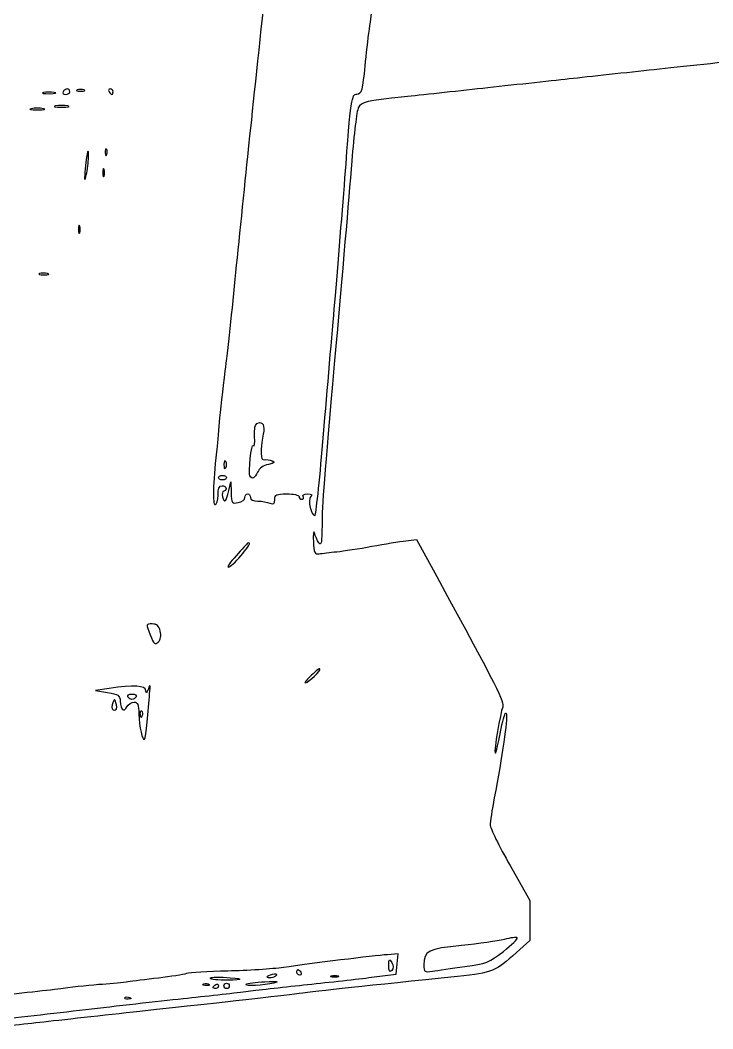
# Model space of a CAD drawing. Extents: x 548 to 695, y 110 to 247.
# Drawn here: x 634.2 to 649.37, y 139.41 to 161.5 of the extents above; entities that cross this region are included whole.
import ezdxf

# ---------------------------------------------------------------- set-up
doc = ezdxf.new("R2010")
doc.units = 0
doc.layers.add('Layer_1', color=7, linetype='CONTINUOUS')

msp = doc.modelspace()

# ---------------------------------------------------------------- linework, layer by layer
at = {"layer": 'Layer_1', "color": 7}
for points in [[(634.945918, 159.917981), (634.945918, 159.916365)], [(634.710246, 159.561468), (634.709962, 159.561468)], [(636.090406, 158.673713), (636.09154, 158.673713)], [(635.692961, 158.45006), (635.693811, 158.450031)], [(634.797638, 155.950866), (634.797638, 155.952227)], [(638.768466, 151.197449), (638.814671, 151.392756), (638.82034, 151.149543)], [(639.231959, 151.516913), (639.231676, 151.515468)], [(642.640819, 150.100356), (642.877512, 150.130403), (643.321191, 149.316151)], [(639.033307, 149.770346), (639.033307, 149.770517)], [(637.265934, 148.122227), (637.26565, 148.122227)], [(640.760287, 147.274016), (640.760202, 147.274299)], [(636.144435, 146.867102), (635.848639, 146.824016), (636.114813, 146.778945)], [(636.831014, 146.294447), (636.82988, 146.294447)], [(636.980797, 146.130973), (636.981534, 146.130888)], [(644.925628, 142.991008), (645.361909, 142.22486), (645.359074, 141.785065), (645.356239, 141.345298), (645.064356, 141.080825)], [(641.89389, 140.540882), (642.435789, 140.609764), (642.455632, 140.832567), (642.478309, 141.05537), (642.240482, 141.035528)], [(642.270586, 140.800365), (642.270756, 140.800649)], [(643.934835, 140.774485), (643.93492, 140.774598)], [(638.364472, 140.515483), (638.364586, 140.516617)], [(639.607181, 140.553751), (639.606898, 140.553751)], [(638.203153, 140.390249), (638.203153, 140.389115)], [(639.148904, 140.386791), (639.148904, 140.388491)], [(636.48754, 140.094312), (636.48754, 140.093178)]]:
    msp.add_lwpolyline(points, dxfattribs=at)
for points in [[(635.286756, 159.933373)], [(635.59732, 159.972491)], [(636.233272, 159.933373)], [(635.242394, 159.620598)], [(636.035811, 158.233209)], [(635.503465, 156.990813)], [(638.66812, 151.766901)], [(638.540476, 151.480885)], [(636.558888, 146.683899)], [(636.309723, 146.50645)], [(640.257619, 140.649846)], [(641.011861, 140.570759)], [(638.423688, 140.320233)], [(638.660381, 140.353398)]]:
    msp.add_lwpolyline(points, close=True, dxfattribs=at)
for points in [[(639.56452, 162.189411), (639.449717, 161.099461), (639.289276, 159.582076), (639.208261, 158.817487)], [(641.845757, 161.301458), (641.875521, 161.512923), (641.900466, 161.702759), (641.901033, 161.723282)], [(641.753915, 160.502854), (641.773757, 160.730476), (641.815994, 161.089965), (641.845757, 161.301458)], [(650.272762, 160.651049), (649.654583, 160.583017), (648.669628, 160.476435), (648.083962, 160.414072)], [(641.574198, 159.881698), (641.67823, 159.881698), (641.706576, 159.98006), (641.753915, 160.502854)], [(648.083962, 160.414072), (647.498296, 160.351994), (646.659751, 160.261569), (646.220523, 160.21338)], [(646.220523, 160.21338), (645.781295, 160.165191), (644.929427, 160.071647), (644.32749, 160.0056)], [(634.709225, 159.915146), (634.652816, 159.900973), (634.71206, 159.889635), (634.84302, 159.889635)], [(634.945918, 159.916365), (634.872217, 159.930539), (634.765918, 159.930539), (634.709225, 159.915146)], [(634.84302, 159.889635), (634.973131, 159.890258), (635.019335, 159.903808), (634.945918, 159.917981)], [(635.139071, 159.933373), (635.119228, 159.900775), (635.14474, 159.874129), (635.19463, 159.874129)], [(635.231197, 159.992617), (635.200583, 159.992617), (635.159197, 159.967106), (635.139071, 159.933373)], [(635.19463, 159.874129), (635.24537, 159.874129), (635.286756, 159.899641), (635.286756, 159.933373)], [(635.286756, 159.933373), (635.286756, 159.965972), (635.261244, 159.992617), (635.231197, 159.992617)], [(635.449351, 159.972491), (635.408816, 159.955483), (635.440847, 159.942728), (635.523335, 159.942728)], [(635.59732, 159.972491), (635.556784, 159.989499), (635.49017, 159.989499), (635.449351, 159.972491)], [(635.523335, 159.942728), (635.60469, 159.942728), (635.637855, 159.956901), (635.59732, 159.972491)], [(636.170627, 159.992617), (636.136044, 159.992617), (636.124422, 159.967106), (636.145115, 159.933373)], [(636.145115, 159.933373), (636.164957, 159.900775), (636.193304, 159.874129), (636.207761, 159.874129)], [(636.233272, 159.933373), (636.233272, 159.965972), (636.204926, 159.992617), (636.170627, 159.992617)], [(636.207761, 159.874129), (636.221934, 159.874129), (636.233272, 159.899641), (636.233272, 159.933373)], [(644.32749, 160.0056), (643.725581, 159.939553), (642.953594, 159.856498), (642.611962, 159.821348)], [(641.310576, 158.047824), (641.443521, 159.796573), (641.45571, 159.881698), (641.574198, 159.881698)], [(642.611962, 159.821348), (641.766217, 159.734041), (641.673723, 159.712214), (641.60382, 159.581537)], [(634.443789, 159.561468), (634.370655, 159.547294), (634.429616, 159.535956), (634.577017, 159.535956)], [(634.709962, 159.561468), (634.636828, 159.575641), (634.516923, 159.575641), (634.443789, 159.561468)], [(634.577017, 159.535956), (634.723285, 159.535956), (634.78338, 159.547294), (634.710246, 159.561468)], [(634.97622, 159.620598), (634.903087, 159.606425), (634.962047, 159.595087), (635.109165, 159.595087)], [(635.242394, 159.620598), (635.16926, 159.634772), (635.049354, 159.634772), (634.97622, 159.620598)], [(635.109165, 159.595087), (635.255717, 159.595087), (635.315528, 159.606425), (635.242394, 159.620598)], [(641.60382, 159.581537), (641.570372, 159.519175), (641.505742, 158.995616), (641.45982, 158.418)], [(639.208261, 158.817487), (639.127191, 158.052869), (638.995946, 156.775096), (638.917002, 155.977965)], [(635.693811, 158.450031), (635.70515, 158.768391), (635.659795, 158.639102), (635.623512, 158.247921)], [(636.09154, 158.673713), (636.071698, 158.693556), (636.057808, 158.65954), (636.060359, 158.596044)], [(636.060359, 158.596044), (636.063194, 158.527162), (636.077367, 158.512989), (636.096076, 158.560328)], [(636.096076, 158.560328), (636.113083, 158.603131), (636.110249, 158.654154), (636.090406, 158.673713)], [(635.637685, 158.070472), (635.663197, 158.167984), (635.688992, 158.338913), (635.692961, 158.45006)], [(641.45982, 158.418), (641.385836, 157.486224), (641.267065, 156.107877), (641.076321, 153.966274)], [(635.623512, 158.247921), (635.600835, 158.01463), (635.606504, 157.953742), (635.637685, 158.070472)], [(636.035811, 158.233209), (636.018803, 158.273745), (636.006047, 158.241713), (636.006047, 158.159225)], [(636.006047, 158.159225), (636.006047, 158.077871), (636.02022, 158.044706), (636.035811, 158.085241)], [(636.035811, 158.085241), (636.052819, 158.12606), (636.052819, 158.192391), (636.035811, 158.233209)], [(641.077002, 155.178737), (641.139931, 155.894513), (641.244813, 157.185638), (641.310576, 158.047824)], [(635.503465, 156.990813), (635.486457, 157.031631), (635.473701, 156.999317), (635.473701, 156.916828)], [(635.473701, 156.916828), (635.473701, 156.835474), (635.487874, 156.802309), (635.503465, 156.842844)], [(635.503465, 156.842844), (635.520472, 156.88338), (635.520472, 156.949994), (635.503465, 156.990813)], [(634.620189, 155.949732), (634.58022, 155.932724), (634.625858, 155.921386), (634.724787, 155.921386)], [(634.797638, 155.952227), (634.740095, 155.9664), (634.660157, 155.9664), (634.620189, 155.949732)], [(634.724787, 155.921386), (634.822299, 155.922633), (634.855181, 155.935559), (634.797638, 155.950866)], [(638.917002, 155.977965), (638.837915, 155.180806), (638.73275, 154.209175), (638.683143, 153.818731)], [(640.82812, 152.26526), (640.902104, 153.151852), (641.014072, 154.462932), (641.077002, 155.178737)], [(641.076321, 153.966274), (640.859754, 151.535735), (640.809014, 150.866419), (640.808447, 150.439521)], [(638.683143, 153.818731), (638.633537, 153.428287), (638.577411, 152.922501), (638.558135, 152.694737)], [(638.558135, 152.694737), (638.538293, 152.467115), (638.511647, 152.174154), (638.497474, 152.044016)], [(639.332589, 152.381509), (639.32125, 152.562926), (639.343928, 152.654769), (639.400054, 152.676595)], [(639.400054, 152.676595), (639.512589, 152.719682), (639.560211, 152.623871), (639.52251, 152.430831)], [(639.52251, 152.430831), (639.451644, 152.068649), (639.458731, 151.855115), (639.542353, 151.873228)], [(639.231676, 151.515468), (639.188306, 151.590586), (639.26314, 152.25582), (639.307077, 152.184784)], [(639.307077, 152.184784), (639.329754, 152.147934), (639.34166, 152.236658), (639.332589, 152.381509)], [(640.652939, 150.653225), (640.675616, 150.653225), (640.754135, 151.378639), (640.82812, 152.26526)], [(638.497474, 152.044016), (638.421506, 151.35052), (638.410167, 150.890457), (638.468844, 150.890457)], [(638.66812, 151.766901), (638.66812, 151.848255), (638.682293, 151.88142), (638.697883, 151.840885)], [(638.697883, 151.692917), (638.680876, 151.652098), (638.66812, 151.684413), (638.66812, 151.766901)], [(638.697883, 151.840885), (638.714891, 151.800066), (638.714891, 151.733735), (638.697883, 151.692917)], [(639.635046, 151.773449), (639.52988, 151.753606), (639.433786, 151.684157), (639.399203, 151.605354)], [(639.542353, 151.873228), (639.586857, 151.881732), (639.665943, 151.871981), (639.717817, 151.850551)], [(639.717817, 151.850551), (639.788683, 151.81937), (639.767707, 151.799811), (639.635046, 151.773449)], [(638.540476, 151.480885), (638.540476, 151.509231), (638.580444, 151.530208), (638.6292, 151.530208)], [(638.6292, 151.530208), (638.677956, 151.530208), (638.717924, 151.507531), (638.717924, 151.480885)], [(639.399203, 151.605354), (639.339676, 151.469858), (639.27788, 151.43726), (639.231959, 151.516913)], [(638.53149, 151.097386), (638.53149, 151.241953), (638.557002, 151.304315), (638.620214, 151.304315)], [(638.6292, 151.431562), (638.580444, 151.431562), (638.540476, 151.454239), (638.540476, 151.480885)], [(638.620214, 151.304315), (638.66897, 151.304315), (638.708939, 151.278803), (638.708939, 151.245071)], [(638.717924, 151.480885), (638.717924, 151.452539), (638.677956, 151.431562), (638.6292, 151.431562)], [(638.468844, 150.890457), (638.503427, 150.890457), (638.53149, 150.983717), (638.53149, 151.097386)], [(638.655364, 151.185827), (638.625883, 151.185827), (638.615962, 151.131685), (638.632687, 151.065071)], [(638.632687, 151.065071), (638.672372, 150.913134), (638.709506, 150.949417), (638.768466, 151.197449)], [(638.708939, 151.245071), (638.708939, 151.212472), (638.683427, 151.185827), (638.655364, 151.185827)], [(638.82034, 151.149543), (638.826009, 150.923055), (638.837348, 150.908315), (638.974261, 150.934677)], [(639.12223, 151.044661), (639.12223, 151.089732), (639.147742, 151.126583), (639.181474, 151.126583)], [(639.181474, 151.126583), (639.214072, 151.126583), (639.240718, 151.090583), (639.240718, 151.046362)], [(639.773065, 151.001858), (639.773065, 151.110142), (639.807931, 151.126583), (640.039238, 151.126583)], [(640.039238, 151.126583), (640.185506, 151.126583), (640.305411, 151.101071), (640.305411, 151.067339)], [(640.393569, 151.067339), (640.373726, 151.10022), (640.416246, 151.126583), (640.490513, 151.126583)], [(640.490513, 151.126583), (640.588309, 151.126583), (640.606734, 151.109575), (640.558545, 151.060819)], [(638.974261, 150.934677), (639.055616, 150.951685), (639.12223, 150.999874), (639.12223, 151.044661)], [(639.240718, 151.046362), (639.240718, 150.99789), (639.304781, 150.966992), (639.403427, 150.968409)], [(639.403427, 150.968409), (639.493002, 150.969657), (639.612624, 150.948567), (639.6696, 150.923906)], [(639.6696, 150.923906), (639.750104, 150.887622), (639.773065, 150.904063), (639.773065, 151.001858)], [(640.305411, 151.067339), (640.305411, 151.03474), (640.333757, 151.008094), (640.368057, 151.008094)], [(640.368057, 151.008094), (640.402639, 151.008094), (640.414261, 151.033606), (640.393569, 151.067339)], [(640.558545, 151.060819), (640.490513, 150.992787), (640.569883, 150.653225), (640.652939, 150.653225)], [(640.808447, 150.439521), (640.807852, 150.065518), (640.794274, 149.980507), (640.740983, 150.055002)], [(640.642337, 150.269017), (640.625329, 150.334214), (640.613991, 150.254844), (640.61966, 150.091569)], [(640.740983, 150.055002), (640.704132, 150.107726), (640.659912, 150.20382), (640.642337, 150.269017)], [(639.176457, 150.047858), (639.167953, 150.033685), (639.056551, 149.909528), (638.927858, 149.771764)], [(639.033307, 149.770517), (639.149811, 149.90743), (639.232866, 150.031871), (639.218126, 150.046611)], [(639.218126, 150.046611), (639.203953, 150.060784), (639.184394, 150.060784), (639.176457, 150.047858)], [(640.61966, 150.091569), (640.628164, 149.831631), (640.645172, 149.798069), (640.747786, 149.814624)], [(641.132306, 149.860545), (641.278857, 149.874718), (641.624797, 149.92886), (641.901345, 149.979033)], [(641.901345, 149.979033), (642.178006, 150.029206), (642.51068, 150.083915), (642.640819, 150.100356)], [(638.927858, 149.771764), (638.799165, 149.634), (638.72263, 149.521181), (638.75778, 149.521181)], [(638.75778, 149.521181), (638.792929, 149.521181), (638.916803, 149.63315), (639.033307, 149.770346)], [(640.747786, 149.814624), (640.812983, 149.825962), (640.985896, 149.845805), (641.132306, 149.860545)], [(643.321191, 149.316151), (644.661865, 146.855679), (644.80989, 146.562605), (644.765131, 146.457184)], [(637.089619, 148.279266), (636.953839, 148.279266), (636.953556, 148.277395), (637.046816, 148.040022)], [(637.26565, 148.122227), (637.237304, 148.235613), (637.188265, 148.279266), (637.089619, 148.279266)], [(637.046816, 148.040022), (637.127036, 147.835928), (637.152832, 147.812683), (637.223131, 147.882983)], [(637.223131, 147.882983), (637.276139, 147.935991), (637.291162, 148.02103), (637.265934, 148.122227)], [(640.760202, 147.274299), (640.780044, 147.323055), (640.714564, 147.285638), (640.614784, 147.18926)], [(640.43365, 146.994236), (640.43365, 146.942362), (640.728113, 147.194646), (640.760287, 147.274016)], [(640.614784, 147.18926), (640.515005, 147.093732), (640.43365, 147.006142), (640.43365, 146.994236)], [(636.948935, 146.816929), (636.943266, 146.932016), (636.695518, 146.947323), (636.144435, 146.867102)], [(637.034542, 146.742945), (637.05155, 146.947323), (637.04588, 146.974819), (637.006195, 146.86115)], [(636.114813, 146.778945), (636.343285, 146.740394), (636.38212, 146.713181), (636.389773, 146.586756)], [(636.558888, 146.683899), (636.539046, 146.716498), (636.578731, 146.743143), (636.647613, 146.743143)], [(636.647613, 146.624655), (636.618983, 146.624655), (636.579014, 146.650167), (636.558888, 146.683899)], [(636.647613, 146.743143), (636.716495, 146.743143), (636.756463, 146.717631), (636.736337, 146.683899)], [(636.736337, 146.683899), (636.716495, 146.651301), (636.676243, 146.624655), (636.647613, 146.624655)], [(637.006195, 146.86115), (636.971046, 146.759669), (636.953187, 146.74578), (636.948935, 146.816929)], [(636.981534, 146.130888), (636.998542, 146.321093), (637.021786, 146.596535), (637.034542, 146.742945)], [(636.21618, 146.50645), (636.196337, 146.432466), (636.214309, 146.388246), (636.262951, 146.388246)], [(636.262951, 146.624655), (636.254447, 146.624655), (636.233187, 146.571364), (636.21618, 146.50645)], [(636.309723, 146.50645), (636.292715, 146.571647), (636.271739, 146.624655), (636.262951, 146.624655)], [(636.262951, 146.388246), (636.311424, 146.388246), (636.328998, 146.432466), (636.309723, 146.50645)], [(636.389773, 146.586756), (636.401112, 146.390315), (636.465458, 146.33589), (636.536324, 146.462598)], [(636.536324, 146.462598), (636.568072, 146.519291), (636.639222, 146.565496), (636.694498, 146.565496)], [(636.694498, 146.565496), (636.772734, 146.565496), (636.796261, 146.509087), (636.800513, 146.311228)], [(644.765131, 146.457184), (644.714391, 146.337846), (644.571241, 145.483965), (644.59732, 145.455279)], [(636.800513, 146.311228), (636.806183, 146.022378), (636.874214, 145.708101), (636.920419, 145.754249)], [(636.82988, 146.294447), (636.827386, 146.356809), (636.841219, 146.391676), (636.861061, 146.372117)], [(636.866731, 146.258731), (636.846888, 146.211676), (636.833849, 146.225565), (636.831014, 146.294447)], [(636.861061, 146.372117), (636.880904, 146.352274), (636.883739, 146.301534), (636.866731, 146.258731)], [(644.847335, 146.305616), (644.872847, 146.188828), (644.75606, 145.38342), (644.580879, 144.471317)], [(644.749257, 146.068639), (644.791776, 146.277553), (644.832028, 146.375036), (644.847335, 146.305616)], [(636.920419, 145.754249), (636.937427, 145.771257), (636.964639, 145.940769), (636.980797, 146.130973)], [(644.59732, 145.455279), (644.617162, 145.432602), (644.630485, 145.484192), (644.749257, 146.068639)], [(644.580879, 144.471317), (644.530989, 144.211096), (644.489887, 143.943846), (644.489603, 143.8776)], [(644.489603, 143.8776), (644.489603, 143.811269), (644.685761, 143.412406), (644.925628, 142.991008)], [(644.7996, 141.371036), (644.660419, 141.335887), (644.240353, 141.275792), (643.86618, 141.237808)], [(644.780721, 141.109285), (644.964123, 141.254702), (645.100299, 141.387647), (645.083433, 141.404485)], [(645.083433, 141.404485), (645.066425, 141.421493), (644.938866, 141.406356), (644.7996, 141.371036)], [(643.86618, 141.237808), (643.130079, 141.162973), (643.037981, 141.115635), (643.037981, 140.81332)], [(642.240482, 141.035528), (641.942844, 141.01285), (640.565405, 140.842205), (639.96738, 140.756315)], [(642.270756, 140.800649), (642.272627, 140.95372), (642.27926, 140.961657), (642.335953, 140.865846)], [(645.064356, 141.080825), (644.603641, 140.663622), (644.551597, 140.642617), (643.777852, 140.561518)], [(643.93492, 140.774598), (644.405357, 140.838945), (644.474636, 140.866441), (644.780721, 141.109285)], [(639.96738, 140.756315), (639.720198, 140.720882), (639.169228, 140.685165), (638.742841, 140.676945)], [(640.257619, 140.649846), (640.257619, 140.682444), (640.268957, 140.70909), (640.283131, 140.70909)], [(640.283131, 140.70909), (640.297304, 140.70909), (640.32565, 140.683578), (640.345776, 140.649846)], [(642.334082, 140.691231), (642.28646, 140.643609), (642.269169, 140.674224), (642.270586, 140.800365)], [(642.335953, 140.865846), (642.381591, 140.787609), (642.381024, 140.738003), (642.334082, 140.691231)], [(643.037981, 140.81332), (643.037981, 140.655997), (643.052154, 140.646643), (643.23017, 140.674422)], [(643.23017, 140.674422), (643.335902, 140.69143), (643.653014, 140.735934), (643.934835, 140.774485)], [(637.225625, 140.523874), (636.957184, 140.492409), (636.657846, 140.454425), (636.56022, 140.439685)], [(637.840602, 140.621669), (637.770869, 140.598992), (637.494009, 140.555622), (637.225625, 140.523874)], [(638.742841, 140.676945), (638.316482, 140.668441), (637.910447, 140.644063), (637.840602, 140.621669)], [(638.734224, 140.477499), (638.53098, 140.474665), (638.364472, 140.491672), (638.364472, 140.515483)], [(638.364586, 140.516617), (638.364586, 140.542129), (638.491011, 140.553184), (638.645499, 140.542129)], [(638.645499, 140.542129), (639.095046, 140.513216), (639.133824, 140.484869), (638.734224, 140.477499)], [(639.606898, 140.553751), (639.606898, 140.56509), (639.660189, 140.590318), (639.725386, 140.607326)], [(639.810709, 140.584649), (639.778961, 140.533058), (639.607181, 140.50698), (639.607181, 140.553751)], [(639.725386, 140.607326), (639.790583, 140.624334), (639.82885, 140.612995), (639.810709, 140.584649)], [(640.320265, 140.590602), (640.285682, 140.590602), (640.257619, 140.616113), (640.257619, 140.649846)], [(643.777852, 140.561518), (641.809559, 140.355156), (640.708724, 140.235647), (640.30612, 140.184425)], [(640.345776, 140.649846), (640.365619, 140.617247), (640.35428, 140.590602), (640.320265, 140.590602)], [(640.494198, 140.383276), (640.965969, 140.432315), (641.595827, 140.503181), (641.89389, 140.540882)], [(641.085846, 140.540995), (641.004491, 140.540995), (640.971326, 140.555169), (641.011861, 140.570759)], [(641.011861, 140.570759), (641.05268, 140.587767), (641.119011, 140.587767), (641.15983, 140.570759)], [(641.15983, 140.570759), (641.200649, 140.553751), (641.168334, 140.540995), (641.085846, 140.540995)], [(635.14046, 140.296535), (634.880239, 140.261669), (634.148107, 140.179748), (633.513657, 140.114268)], [(635.998224, 140.386394), (635.786759, 140.37222), (635.400765, 140.331402), (635.14046, 140.296535)], [(636.56022, 140.439685), (636.462709, 140.425512), (636.209717, 140.40085), (635.998224, 140.386394)], [(638.280822, 140.359068), (638.21846, 140.356573), (638.183594, 140.370406), (638.203153, 140.390249)], [(638.203153, 140.389115), (638.222995, 140.408957), (638.273735, 140.411792), (638.316539, 140.394784)], [(638.316539, 140.394784), (638.363594, 140.374942), (638.349704, 140.361902), (638.280822, 140.359068)], [(638.423688, 140.320233), (638.423688, 140.334406), (638.4492, 140.362753), (638.482932, 140.382879)], [(638.482932, 140.294721), (638.450334, 140.294721), (638.423688, 140.30606), (638.423688, 140.320233)], [(638.482932, 140.382879), (638.515531, 140.402721), (638.542176, 140.391383), (638.542176, 140.357367)], [(638.542176, 140.357367), (638.542176, 140.322784), (638.516665, 140.294721), (638.482932, 140.294721)], [(638.660381, 140.353398), (638.660381, 140.385997), (638.685893, 140.412643), (638.719625, 140.412643)], [(638.719625, 140.294154), (638.687027, 140.294154), (638.660381, 140.319666), (638.660381, 140.353398)], [(638.719625, 140.412643), (638.752224, 140.412643), (638.778869, 140.387131), (638.778869, 140.353398)], [(638.778869, 140.353398), (638.778869, 140.3208), (638.753357, 140.294154), (638.719625, 140.294154)], [(639.754781, 140.415137), (639.543883, 140.357877), (639.098957, 140.338035), (639.148904, 140.386791)], [(639.148904, 140.388491), (639.168746, 140.408334), (639.352148, 140.432428), (639.558057, 140.443483)], [(639.192728, 140.237008), (639.436791, 140.268472), (640.0224, 140.334236), (640.494198, 140.383276)], [(639.558057, 140.443483), (639.827065, 140.457657), (639.88234, 140.449153), (639.754781, 140.415137)], [(635.761644, 139.850362), (636.428636, 139.929165), (637.37365, 140.035465), (637.86172, 140.086772)], [(636.565209, 140.063131), (636.502847, 140.060636), (636.467981, 140.074469), (636.48754, 140.094312)], [(636.48754, 140.093178), (636.507383, 140.11302), (636.558123, 140.115855), (636.600926, 140.098847)], [(636.600926, 140.098847), (636.647981, 140.079005), (636.634091, 140.065965), (636.565209, 140.063131)], [(640.30612, 140.184425), (639.808441, 140.121213), (638.861471, 140.01463), (636.815849, 139.792507)], [(637.86172, 140.086772), (638.349761, 140.137795), (638.948721, 140.205543), (639.192728, 140.237008)], [(633.661569, 139.61452), (634.149609, 139.665543), (635.094652, 139.771559), (635.761644, 139.850362)], [(636.815849, 139.792507), (636.05126, 139.709452), (635.066306, 139.600885), (634.627049, 139.551279)], [(634.627049, 139.551279), (634.18782, 139.501672), (633.602154, 139.439027), (633.325606, 139.412381)]]:
    msp.add_open_spline(points, degree=3, dxfattribs=at)

doc.saveas('drawing.dxf')
